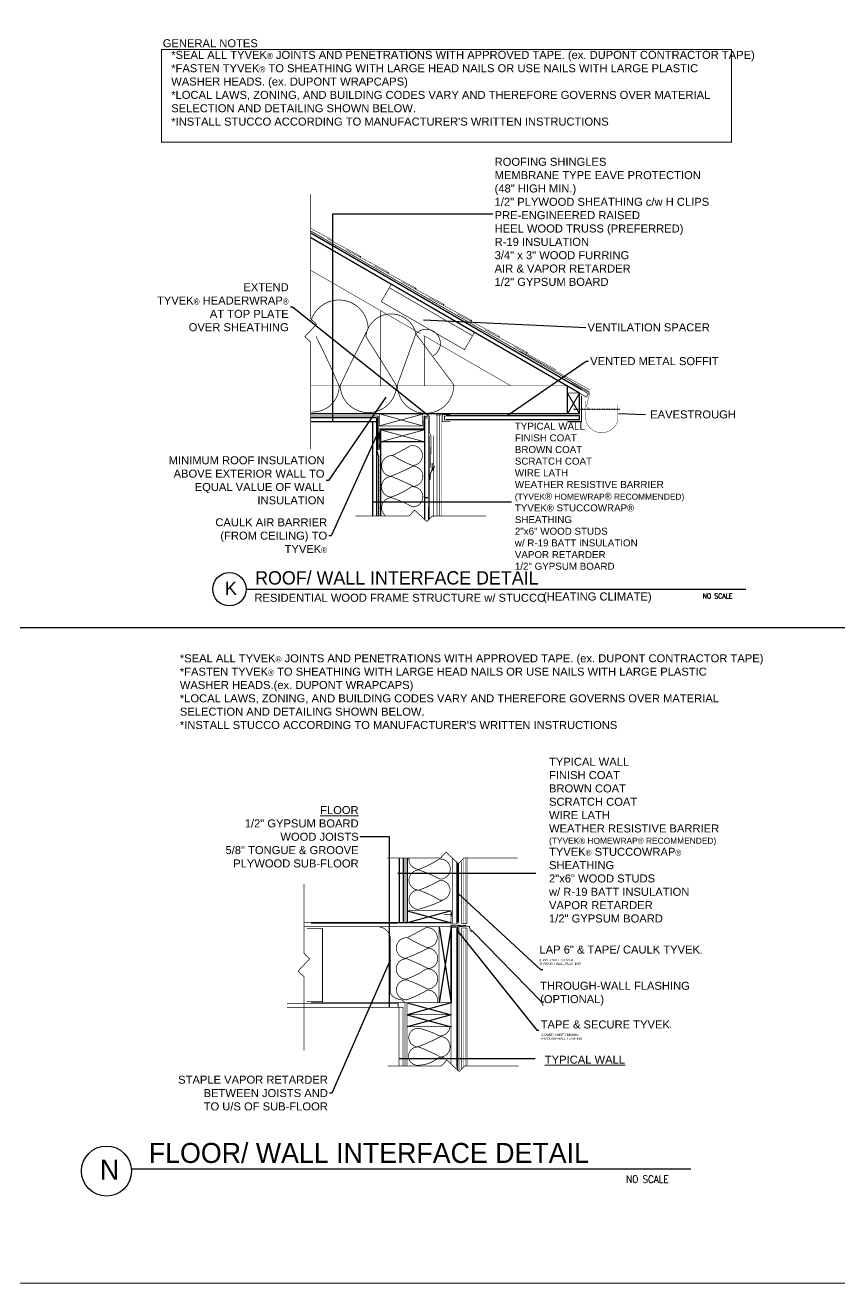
# Model space of a CAD drawing. Header units: inches. Extents: x 26998 to 46838, y -509 to 4343.
# Drawn here: x 38570 to 38936, y 3165 to 3731 of the extents above; entities that cross this region are included whole.
import ezdxf

# ---------------------------------------------------------------- set-up
doc = ezdxf.new("R2010")
doc.units = ezdxf.units.IN
doc.header["$LTSCALE"] = 0.5
doc.header["$MEASUREMENT"] = 0
for name, pattern in [('CENTER', [0.4, 0.25, -0.05, 0.05, -0.05]), ('DASHED', [0.75, 0.5, -0.25]), ('DASHED2', [0.375, 0.25, -0.125])]:
    doc.linetypes.add(name, pattern=pattern)
for name, color, linetype in [('CLADDING', 7, 'Continuous'), ('FASTENING', 1, 'Continuous'), ('FLASHING', 124, 'Continuous'), ('LOWERROOFS', 5, 'Continuous'), ('N', 3, 'Continuous'), ('ROOFING', 7, 'Continuous'), ('SEC', 7, 'Continuous'), ('STRUCTURE', 7, 'Continuous'), ('TITLE', 7, 'Continuous'), ('TYVEK', 5, 'DASHED'), ('VAPOURBARRIER', 114, 'CENTER')]:
    doc.layers.add(name, color=color, linetype=linetype)
for name, color, linetype, lineweight in [('HATCH', 24, 'Continuous', 9), ('INSULATION', 9, 'Continuous', 13), ('M-TEXT', 7, 'Continuous', 30), ('TEXT', 2, 'Continuous', 9)]:
    doc.layers.add(name, color=color, linetype=linetype, lineweight=lineweight)
doc.styles.add('BOLD', font='')
doc.styles.add('DETAILS', font='sanss___.ttf', dxfattribs={"height": 1})
doc.styles.add('notes', font='simplex.shx', dxfattribs={"height": 4.5})
doc.styles.get('BOLD').set_extended_font_data('Futura Lt BT')
doc.dimstyles.new('TYVEKDETAILS', dxfattribs={"dimtxt": 1.5, "dimasz": 1, "dimexe": 0.75, "dimexo": 0.75, "dimgap": 0.75, "dimtad": 0, "dimtih": 1, "dimtoh": 1, "dimdec": 4, "dimzin": 0, "dimdsep": 46, "dimlunit": 4, "dimtxsty": 'DETAILS', "dimcen": 0.0625, "dimadec": 0, "dimazin": 0, "dimtfac": 1, "dimtdec": 4, "dimtofl": 0, "dimtmove": 0, "dimatfit": 3, "dimfxl": 1, "dimfrac": 2, "dimtolj": 1, "dimtzin": 0, "dimarcsym": 0})

# ---------------------------------------------------------------- blocks, each defined once
blk = doc.blocks.new('A$C01500328')
at = {"layer": 'ROOFING', "const_width": 0.08}
blk.add_lwpolyline([(0.05, 6.05), (1.3, 8.22), (11.7, 2.22), (10.45, 0.05), (0.05, 6.05), (1.05, 7.79), (11.45, 1.79)], dxfattribs=at)
blk = doc.blocks.new('A$C327F142D')
at = {"layer": 'INSULATION', "const_width": 0.09}
for points in [[(10.73, 3.5, -0.952471), (3.67, 3.5, -0.008711), (7.18, 10.62, 0.853868), (0.04, 11.63, 0.880138)], [(15.28, 7.23, 1.180587), (13.14, 9.98), (17.89, 3.59, -1.004186), (10.83, 3.59, -0.00062), (13.14, 9.98, 0.847915), (6.89, 9.64, -0.006002), (10.73, 3.5)], [(0.67, 9.66, -0.015971), (3.57, 3.4, -0.420659), (0.08, 0.22)]]:
    blk.add_lwpolyline(points, format="xyb", dxfattribs=at)
at = {"layer": 'STRUCTURE', "linetype": 'DASHED', "const_width": 0.08}
for points in [[(8.76, 3.48), (8.76, 12.89)], [(14.26, 3.48), (14.26, 9.71)]]:
    blk.add_lwpolyline(points, dxfattribs=at)
at = {"layer": 'STRUCTURE', "color": 112}
blk.add_blockref('A$C01500328', (8.77, 7.95), dxfattribs=at)

msp = doc.modelspace()

# ---------------------------------------------------------------- hatches: boundary and pattern name
at = {"layer": 'FASTENING'}
h = msp.add_hatch(dxfattribs=at)
h.set_pattern_fill('HONEY', color=256, scale=3.6, style=0)
h.set_pattern_definition([(0, (38730.38768, 2536.38173), (0.675, 0.38971143), [0.45, -0.9]), (120, (38730.38768, 2536.38173), (-0.675, 0.38971143), [0.45, -0.9]), (60, (38730.38768, 2536.38173), (1e-09, 0.77942286), [-0.9, 0.45])])
h.paths.add_polyline_path([(38729.3126014, 3547.467856, 0.554385407), (38728.7006014, 3547.4322387), (38728.7006014, 3545.4799671, 1.1581960402), (38729.3126014, 3545.4799671)])

# ---------------------------------------------------------------- linework, layer by layer
msp.add_lwpolyline([(38251.6540277, 4291.6919129, 0.5, 0.5, 0), (39746.7132624, 4291.6919129, 0, 0, 0), (39746.7132624, 3165.2426914, 0.5, 0.5, 0), (38251.6540277, 3165.2426914, 0.5, 0.5, 0)], format="xyseb")
for points, const_width in [([(38718.5335368, 3510.3821853), (38742.6647695, 3510.3821853), (38745.1229529, 3513.009543), (38750.6519014, 3507.8366009), (38753.1974858, 3510.3821853), (38777.3287186, 3510.3821853)], 0.216), ([(38732.6809077, 3356.5214888), (38756.8121404, 3356.5214888), (38759.2703238, 3359.1488465), (38764.7992724, 3353.9759043), (38767.3448568, 3356.5214888), (38791.4760895, 3356.5214888)], 0.324), ([(38695.3530031, 3269.9518407), (38695.3530031, 3303.1686369), (38692.7256454, 3305.6268203), (38697.8985875, 3311.1557688), (38695.3530031, 3313.7013532), (38695.3530031, 3344.8435825)], 0.324), ([(38733.0787081, 3262.991254), (38757.2099408, 3262.991254), (38759.6681242, 3265.6186117), (38765.1970728, 3260.4456696), (38767.7426572, 3262.991254), (38791.8738899, 3262.991254)], 0.324)]:
    msp.add_lwpolyline(points, dxfattribs=dict(const_width=const_width))
at = {"layer": 'CLADDING', "linetype": 'DASHED2', "ltscale": 4}
msp.add_line((38837.4848738, 3558.2605234), (38816.7598807, 3558.2605234), dxfattribs=at)
at = {"layer": 'CLADDING'}
for points, const_width in [([(38757.1199897, 3555.7417868), (38754.7361704, 3555.7417868)], 0.324), ([(38755.6091803, 3555.6634326), (38755.6091803, 3510.3038311)], 0.216), ([(38757.1983932, 3555.6634326), (38757.1983932, 3510.3038311)], 0.216), ([(38767.0945964, 3355.7066239), (38767.0945964, 3326.9708409)], 0.216), ([(38768.6838093, 3356.5214888), (38768.6838093, 3326.9708409)], 0.216), ([(38767.0945964, 3324.1810598), (38767.0945964, 3262.3431932)], 0.216), ([(38768.6838093, 3324.9959247), (38768.6838093, 3262.991254)], 0.216)]:
    msp.add_lwpolyline(points, dxfattribs=dict(at, const_width=const_width))
at = {"layer": 'CLADDING', "linetype": 'DASHED2', "const_width": 0.216}
for points in [[(38754.8145739, 3555.6634326), (38754.8145739, 3510.3038311)], [(38766.2999899, 3354.9120174), (38766.2999899, 3326.9708409)], [(38766.2999899, 3324.9959247), (38766.2999899, 3261.5485868)]]:
    msp.add_lwpolyline(points, dxfattribs=at)
at = {"layer": 'CLADDING', "color": 65, "const_width": 0.216}
for points in [[(38756.4037868, 3555.6634326), (38756.4037868, 3510.3038311)], [(38767.8892028, 3356.5012303), (38767.8892028, 3326.9708409)], [(38767.8892028, 3324.9756663), (38767.8892028, 3262.991254)]]:
    msp.add_lwpolyline(points, dxfattribs=at)
at = {"layer": 'FASTENING', "color": 112}
msp.add_line((38753.9618742, 3532.834188), (38753.0618742, 3530.6820628), dxfattribs=at)
at = {"layer": 'FASTENING'}
for points, const_width in [([(38729.0387247, 3547.6196893), (38729.0066014, 3545.1255592)], 0.45), ([(38758.2378682, 3331.2129007), (38761.8378682, 3331.2129007)], 0.216), ([(38761.8378682, 3332.1129007), (38761.8378682, 3330.3129007)], 0.216)]:
    msp.add_lwpolyline(points, dxfattribs=dict(at, const_width=const_width))
at = {"layer": 'FASTENING', "color": 112}
for points, const_width in [([(38753.0552116, 3534.2177033), (38753.0552116, 3531.3746091), (38752.1552116, 3529.222484), (38752.1552116, 3526.6655781)], 0.45), ([(38764.593625, 3329.9948985), (38764.593625, 3326.3948985), (38768.3178555, 3326.2197419)], 0.216), ([(38764.7480003, 3322.1096387), (38764.7480003, 3325.7096387), (38768.4587084, 3325.5434163)], 0.216)]:
    msp.add_lwpolyline(points, dxfattribs=dict(at, const_width=const_width))
at = {"layer": 'FASTENING'}
for centre, radius, start, end in [((38729.0177266, 3547.258887), 0.3614128, 324.675934172, 208.66254826), ((38729.0066014, 3545.4348651), 0.309306, 171.615419434, 8.384580566)]:
    msp.add_arc(centre, radius, start, end, dxfattribs=at)
at = {"layer": 'FLASHING', "const_width": 0.324}
msp.add_lwpolyline([(38761.5459709, 3332.8216766), (38761.5459709, 3326.2047561), (38769.8358495, 3325.8196822), (38769.8358495, 3324.9196822), (38771.1086417, 3323.64689), (38771.1086417, 3323.64689), (38770.7486659, 3323.2869141), (38769.8358495, 3324.1997305)], dxfattribs=at)
at = {"layer": 'HATCH'}
for p, q in [((38819.3126014, 3565.6295246), (38813.9126014, 3556.2963289)), ((38813.9126014, 3565.6295246), (38819.3126014, 3556.2963289)), ((38729.2745635, 3556.2963289), (38748.6245635, 3550.8963289)), ((38748.6245635, 3556.1463289), (38729.2745635, 3550.8963289)), ((38749.5626014, 3549.0963289), (38729.7626014, 3543.6963289)), ((38729.7626014, 3549.0963289), (38749.5626014, 3543.6963289))]:
    msp.add_line(p, q, dxfattribs=at)
at = {"layer": 'INSULATION', "const_width": 0.324}
for points in [[(38735.2280874, 3537.5680091), (38743.4561097, 3541.9960594, -1.1209159109), (38743.9308106, 3533.1399496, -0.0420551156), (38735.2280874, 3537.5680091, 0.9552154189), (38734.2786987, 3528.2374665, 0.0337711395), (38744.5637364, 3532.8236642, -0.9324970452), (38744.5637364, 3523.6512689, 0.0284301182), (38734.9116245, 3528.0793193, 1.0060351359), (38734.7533865, 3518.906924, 0.065917735), (38743.7725726, 3523.4931217, -1.0718631085), (38744.2472735, 3514.4788646, 0.0440941637), (38734.7533865, 3518.5906295, 0.7056374188), (38731.9907245, 3510.5581172, 0.7056374188)], [(38742.5531406, 3356.4114801, 0.4347865445), (38747.0735558, 3351.4538553, 0.065917735), (38756.0927419, 3356.0400529, -1.0718631085), (38756.5674428, 3347.0257958, 0.0440941637), (38747.0735558, 3351.1375608, 1.0070412302), (38747.2317938, 3342.1233128, 0.0403898678), (38756.7256677, 3346.5513632, -0.9805270487), (38756.5674428, 3337.5371151, 0.0543959528), (38746.9153309, 3342.1233128, 0.9672028143), (38746.7570929, 3333.4253502, 0.046019448), (38757.575476, 3337.371425)], [(38741.8984139, 3320.7158866), (38750.1264361, 3325.1439369, -1.1209159109), (38750.601137, 3316.2878271, -0.0420551156), (38741.8984139, 3320.7158866, 0.9552154189), (38740.9490252, 3311.385344, 0.0337711395), (38751.2340628, 3315.9715417, -0.9324970452), (38751.2340628, 3306.7991464, 0.0284301182), (38741.581951, 3311.2271968, 1.0060351359), (38741.423713, 3302.0548015, 0.065917735), (38750.442899, 3306.6409992, -1.0718631085), (38750.9175999, 3297.6267421, 0.0440941637), (38741.423713, 3301.738507, 1.0070412302), (38741.581951, 3292.724259, 0.0403898678), (38751.0758248, 3297.1523094, -0.4759923175), (38755.2838131, 3291.5599151, -0.4759923175)], [(38761.0133861, 3280.3444443, -0.3759096106), (38756.2312014, 3276.5047878, 0.0647584457), (38747.5025525, 3279.85344, 1.0927482269), (38746.5790895, 3271.6023048, 0.0337711395), (38756.8641272, 3276.1885024, -0.9324970452), (38756.8641272, 3267.0161071, 0.0284301182), (38747.2120153, 3271.4441575, 1.1579654355), (38747.0112442, 3263.3185902, 0.1730306344), (38756.0729634, 3266.8579599, -0.2058010144), (38759.5029016, 3265.8568726, -0.2058010144)]]:
    msp.add_lwpolyline(points, format="xyb", dxfattribs=at)
at = {"layer": 'LOWERROOFS', "const_width": 0.18}
msp.add_lwpolyline([(38815.4764036, 3570.4599353), (38823.9154271, 3565.6326739), (38822.4493803, 3559.5785812), (38823.4245089, 3558.7337879)], dxfattribs=at)
at = {"layer": 'LOWERROOFS'}
msp.add_lwpolyline([(38822.0288303, 3562.2131234, 0.18, 0.18, 0), (38822.0288303, 3555.0131234, 0.18, 0.18, 0.4142135624), (38829.2288303, 3547.8131234, 0.18, 0.18, 0.3191460564), (38836.4288303, 3552.9300022, 0.18, 0.18, 0), (38836.4288303, 3560.5114374, 0, 0, 0)], format="xyseb", dxfattribs=at)
at = {"layer": 'M-TEXT'}
msp.add_line((38252.0540277, 3460.2797451), (39336.3396909, 3460.2797451), dxfattribs=at)
at = {"layer": 'ROOFING', "linetype": 'CENTER', "const_width": 0.324}
msp.add_lwpolyline([(38823.7802929, 3566.1677932), (38698.3945031, 3638.5593127)], dxfattribs=at)
at = {"layer": 'SEC', "color": 7}
for centre, radius in [((38661.8164969, 3477.4276113), 7.5), ((38606.508747, 3215.7323515), 11.25)]:
    msp.add_circle(centre, radius, dxfattribs=at)
at = {"layer": 'STRUCTURE'}
for p, q in [((38820.2126014, 3567.1883703), (38698.3945031, 3637.5200822)), ((38819.3126014, 3565.6295246), (38698.3945031, 3635.4416212)), ((38708.2249246, 3633.9221677), (38708.4761244, 3634.3572585)), ((38720.6842952, 3626.7287468), (38720.935495, 3627.1638376)), ((38733.1436657, 3619.5353259), (38733.3948655, 3619.9704167)), ((38745.6030362, 3612.3419049), (38745.854236, 3612.7769957)), ((38758.0624068, 3605.148484), (38758.3136066, 3605.5835748)), ((38770.5217773, 3597.9550631), (38770.7729771, 3598.3901539)), ((38782.9811478, 3590.7616421), (38783.2323476, 3591.1967329)), ((38795.6917182, 3584.003312), (38795.4158647, 3583.5056592)), ((38813.9126014, 3556.2963289), (38813.9126014, 3568.7472161)), ((38819.3126014, 3556.2963289), (38819.3126014, 3565.6295246)), ((38749.1126014, 3556.2963289), (38698.3945031, 3556.2963289)), ((38819.3126014, 3556.2963289), (38749.3376014, 3556.2963289)), ((38727.9626014, 3554.4963289), (38698.3945031, 3554.4963289)), ((38727.9626014, 3552.6963289), (38698.3945031, 3552.6963289)), ((38726.1626014, 3552.6963289), (38726.1626014, 3510.3821853)), ((38727.9626014, 3554.4963289), (38727.9626014, 3510.3821853)), ((38749.5626014, 3555.3963289), (38749.5626014, 3508.8557614)), ((38819.3126014, 3555.3963289), (38759.3030377, 3555.3963289)), ((38819.3126014, 3553.5963289), (38759.3030377, 3553.5963289)), ((38820.2126014, 3552.6963289), (38813.9126014, 3552.6963289)), ((38819.3126014, 3553.5963289), (38819.3126014, 3555.3963289)), ((38749.5626014, 3549.0963289), (38729.7626014, 3549.0963289)), ((38729.7626014, 3549.0963289), (38729.7626014, 3510.3821853)), ((38749.5626014, 3543.6963289), (38729.7626014, 3543.6963289)), ((38749.5626014, 3518.7454837), (38751.3626014, 3518.7454837)), ((38751.3626014, 3514.3467034), (38751.3626014, 3508.5473009)), ((38738.1499723, 3356.5214888), (38738.1499723, 3327.4216766)), ((38739.9499723, 3356.5214888), (38739.9499723, 3327.4216766)), ((38741.7499723, 3356.5214888), (38741.7499723, 3327.4216766)), ((38761.5499723, 3332.8216766), (38741.7499723, 3327.4216766)), ((38741.7499723, 3332.8216766), (38761.5499723, 3327.4216766)), ((38698.587396, 3327.4216766), (38737.3584279, 3327.4216766)), ((38761.5499723, 3327.4216766), (38698.587396, 3327.4216766)), ((38741.7499723, 3327.4216766), (38739.9499723, 3327.4216766)), ((38761.5499723, 3327.4216766), (38743.5499723, 3327.4216766)), ((38761.5499723, 3325.6216766), (38756.1499723, 3291.4216766)), ((38756.1499723, 3325.6216766), (38761.5499723, 3291.4216766)), ((38761.5499723, 3325.6216766), (38763.9145768, 3325.6216766)), ((38761.5499723, 3291.4216766), (38761.5499723, 3325.6216766)), ((38761.5499723, 3324.8761821), (38761.5499723, 3291.8814104)), ((38761.5499723, 3291.4216766), (38741.7300801, 3286.0216766)), ((38741.7300801, 3291.4216766), (38761.5499723, 3286.0216766)), ((38761.5499723, 3286.0216766), (38741.7300801, 3280.6216766)), ((38741.7300801, 3286.0216766), (38761.5499723, 3280.6216766))]:
    msp.add_line(p, q, dxfattribs=at)
for points, const_width in [([(38698.3945031, 3655.2131439), (38698.3945031, 3599.0908693), (38701.0218608, 3596.6326859), (38695.7671454, 3591.0163364), (38698.3945031, 3588.558153), (38698.3945031, 3540.4614123)], 0.324), ([(38698.3945031, 3635.4416212), (38822.4302929, 3563.8295246), (38823.3302929, 3565.3883703), (38698.3945031, 3637.5200822)], 0.324), ([(38708.4761244, 3634.3572585), (38698.3945031, 3639.7177517)], 0.216), ([(38720.935495, 3627.1638376), (38705.6972629, 3635.2661493)], 0.216), ([(38733.3948655, 3619.9704167), (38714.3231975, 3630.1110024)], 0.216), ([(38745.854236, 3612.7769957), (38726.782568, 3622.9175815)], 0.216), ([(38758.3136066, 3605.5835748), (38739.2419386, 3615.7241606)], 0.216), ([(38770.7729771, 3598.3901539), (38751.7013091, 3608.5307396)], 0.216), ([(38783.2323476, 3591.1967329), (38764.1606796, 3601.3373187)], 0.216), ([(38795.6917182, 3584.003312), (38776.6200502, 3594.1438978)], 0.216), ([(38808.7362419, 3576.1220535), (38789.8444563, 3586.5939413)], 0.216), ([(38824.2302929, 3566.9472161), (38792.7439834, 3584.4003624)], 0.216), ([(38748.6245635, 3556.2963289), (38813.9126014, 3556.2963289), (38813.9126014, 3568.7472161)], 0.324), ([(38813.9126014, 3568.8963289), (38749.3376014, 3568.8963289)], 0.225), ([(38819.3126014, 3565.6295246), (38813.9126014, 3565.6295246), (38813.9126014, 3556.2963289), (38819.3126014, 3556.2963289), (38819.3126014, 3565.6295246)], 0.324), ([(38820.2126014, 3564.2905143), (38820.2126014, 3552.6963289), (38813.9126014, 3552.6963289)], 0.324), ([(38729.2745635, 3556.2963289), (38698.3945031, 3556.2963289)], 0.324), ([(38729.2745635, 3556.2963289), (38729.2745635, 3550.8963289), (38748.6245635, 3550.8963289), (38748.6245635, 3556.2963289), (38729.2745635, 3556.2963289)], 0.324), ([(38761.2429698, 3555.8960015), (38757.6429698, 3555.8960015), (38757.6429698, 3552.7460015), (38761.2429698, 3552.7460015)], 0.324), ([(38758.5754878, 3553.5963289), (38758.5754878, 3555.3963289), (38819.3126014, 3555.3963289), (38819.3126014, 3553.5963289), (38758.5754878, 3553.5963289)], 0.324), ([(38698.3945031, 3552.6963289), (38727.9626014, 3552.6963289), (38727.9626014, 3554.4963289), (38698.3945031, 3554.4963289)], 0.324), ([(38726.1626014, 3510.3821853), (38726.1626014, 3552.6963289), (38727.9626014, 3552.6963289), (38727.9626014, 3510.3821853)], 0.324), ([(38749.5626014, 3508.8557614), (38749.6137662, 3554.358749), (38751.3422065, 3554.4410043), (38751.3626014, 3508.5473009)], 0.324), ([(38729.7626014, 3549.0963289), (38729.7626014, 3543.6963289), (38749.5626014, 3543.6963289), (38749.5626014, 3549.0963289), (38729.7626014, 3549.0963289)], 0.324), ([(38729.7626014, 3543.6963289), (38729.7626014, 3510.3821853)], 0.324), ([(38718.5335368, 3510.3821853), (38742.6647695, 3510.3821853), (38745.1229529, 3513.009543), (38750.6519014, 3507.8366009), (38753.1974858, 3510.3821853), (38777.3287186, 3510.3821853)], 0.324), ([(38738.1499723, 3356.5214888), (38738.1499723, 3327.4216766), (38739.9499723, 3327.4216766), (38739.9499723, 3356.5214888)], 0.324), ([(38741.7499723, 3356.5214888), (38741.7499723, 3327.4216766)], 0.288), ([(38762.1145768, 3356.4877336), (38762.1145768, 3326.8959278)], 0.324), ([(38763.9145768, 3354.8036348), (38763.9145768, 3326.8959278)], 0.324), ([(38761.5499723, 3332.8216766), (38741.7499723, 3332.8216766)], 0.324), ([(38695.3530031, 3327.4216766), (38761.5499723, 3327.4216766), (38761.5499723, 3325.3703946)], 0.324), ([(38695.3530031, 3325.6216766), (38761.5499723, 3325.6216766)], 0.324), ([(38696.7499723, 3324.8761821), (38703.6834205, 3324.8505927), (38703.6834205, 3291.8814104), (38696.7499723, 3291.8814104)], 0.324), ([(38698.587396, 3327.4216766), (38761.5499723, 3327.4216766), (38761.5499723, 3325.3703946)], 0.324), ([(38703.6834205, 3324.8505927), (38703.6834205, 3291.7990442)], 0.45), ([(38756.1499723, 3325.6216766), (38756.1499723, 3291.4216766)], 0.324), ([(38761.5499723, 3325.6216766), (38761.5499723, 3290.993438)], 0.324), ([(38761.5499723, 3325.6216766), (38761.5499723, 3290.993438)], 0.324), ([(38762.1145768, 3326.8959278), (38763.9145768, 3326.8959278)], 0.324), ([(38763.9145768, 3325.6216766), (38763.9145768, 3262.1738361)], 0.324), ([(38768.6838093, 3326.9708409), (38766.2999899, 3326.9708409)], 0.324), ([(38768.6838093, 3324.9959247), (38766.2999899, 3324.9959247)], 0.324), ([(38687.7381924, 3291.1548129), (38737.7351617, 3291.1548129), (38737.7351617, 3289.3548129), (38687.7381924, 3289.3548129)], 0.324), ([(38761.5499723, 3291.4216766), (38698.587396, 3291.4216766)], 0.324), ([(38738.1300801, 3262.991254), (38738.1300801, 3289.3548129), (38739.9300801, 3289.3548129), (38739.9300801, 3262.991254)], 0.288), ([(38741.7300801, 3262.991254), (38741.7300801, 3291.4216766)], 0.288), ([(38761.5499723, 3291.4216766), (38761.5499723, 3263.8579349)], 0.36), ([(38761.5499723, 3286.0216766), (38741.7300801, 3286.0216766)], 0.324), ([(38761.5499723, 3280.6216766), (38741.7300801, 3280.6216766)], 0.324)]:
    msp.add_lwpolyline(points, dxfattribs=dict(at, const_width=const_width))
at = {"layer": 'STRUCTURE', "linetype": 'DASHED2', "const_width": 0.225}
for points in [[(38747.7626014, 3592.3897096), (38698.3945031, 3620.8923945)], [(38788.4543303, 3568.8963289), (38749.1126014, 3591.6102867)], [(38749.3376014, 3568.8963289), (38698.3945031, 3568.8963289)]]:
    msp.add_lwpolyline(points, dxfattribs=at)
at = {"layer": 'TITLE'}
for p, q in [((38669.3510144, 3477.4756285), (38894.0887577, 3477.4756285)), ((38617.8573818, 3216.7172421), (38869.3477706, 3216.7172421))]:
    msp.add_line(p, q, dxfattribs=at)
at = {"layer": 'TITLE', "const_width": 0.45}
msp.add_lwpolyline([(38631.2977953, 3720.196495), (38887.6442445, 3720.196495), (38887.6442445, 3678.5578904), (38631.2977953, 3678.5578904)], close=True, dxfattribs=at)
at = {"layer": 'TYVEK', "const_width": 0.324}
for points in [[(38729.3126014, 3540.0963289), (38729.4793453, 3549.6196673), (38749.150132, 3549.5676601), (38749.3703544, 3555.1740336), (38751.7173076, 3555.1740336), (38751.7173076, 3548.0449782), (38752.4821406, 3546.4772821), (38752.3814002, 3532.0772821)], [(38751.812881, 3546.4772821), (38751.812881, 3509.4473009)]]:
    msp.add_lwpolyline(points, dxfattribs=at)
at = {"layer": 'TYVEK', "color": 4, "const_width": 0.324}
for points in [[(38753.6702967, 3546.4772821), (38753.6702967, 3509.8475942)], [(38764.884201, 3354.31279), (38764.884201, 3338.23139), (38764.884201, 3327.4216766)], [(38765.1654021, 3325.7316767), (38765.1654021, 3284.8865564), (38765.1654021, 3261.1547415)]]:
    msp.add_lwpolyline(points, dxfattribs=at)
at = {"layer": 'TYVEK', "color": 5, "const_width": 0.324}
for points in [[(38764.4392019, 3354.31279), (38764.4392019, 3338.23139), (38764.4392019, 3327.4216766)], [(38764.4392019, 3325.7316767), (38764.4392019, 3284.8865564), (38764.4392019, 3261.1547415)]]:
    msp.add_lwpolyline(points, dxfattribs=at)
at = {"layer": 'VAPOURBARRIER', "linetype": 'CENTER'}
for p, q in [((38728.1876014, 3554.4963289), (38728.1876014, 3540.0963289)), ((38728.8626014, 3537.5087795), (38728.1876014, 3540.0963289)), ((38728.8626014, 3537.5087795), (38728.8626014, 3510.3821853))]:
    msp.add_line(p, q, dxfattribs=at)
at = {"layer": 'VAPOURBARRIER'}
msp.add_line((38728.7006014, 3540.0963289), (38728.7006014, 3555.3963289), dxfattribs=at)
for points, const_width in [([(38728.7006014, 3555.3963289), (38698.3945031, 3555.3963289)], 0.324), ([(38728.7006014, 3540.0963289), (38728.7006014, 3555.3963289)], 0.45), ([(38728.8626014, 3510.3821853), (38728.8626014, 3537.5087795), (38728.1876014, 3540.0963289), (38728.1876014, 3549.14788)], 0.324)]:
    msp.add_lwpolyline(points, dxfattribs=dict(at, const_width=const_width))
at = {"layer": 'VAPOURBARRIER', "linetype": 'CENTER', "const_width": 0.324}
msp.add_lwpolyline([(38740.8499723, 3356.5214888), (38740.8499723, 3327.4216766)], dxfattribs=at)
at = {"layer": 'VAPOURBARRIER', "linetype": 'CENTER'}
msp.add_lwpolyline([(38728.4514877, 3325.6216766, 0.324, 0.324, -0.3666024806), (38734.2076742, 3320.7459237, 0.324, 0.324, 0), (38734.2076742, 3295.7309771, 0.324, 0.324, 0.2208211702), (38737.9816874, 3292.9779121, 0.324, 0.324, -0.2872718223), (38740.8300801, 3291.1548129, 0.324, 0.324, 0), (38740.8300801, 3262.991254, 0, 0, 0)], format="xyseb", dxfattribs=at)

# ---------------------------------------------------------------- block references
at = {"layer": 'TEXT', "xscale": 3.6, "yscale": 3.6, "zscale": 3.6}
msp.add_blockref('A$C327F142D', (38698.3945031, 3556.3778645), dxfattribs=at)

# ---------------------------------------------------------------- texts
at = {"layer": 'N', "color": 7, "style": 'notes', "width": 0.85}
for height, p in [(2.25, (38874.7477743, 3473.2400446)), (3.375, (38840.3362955, 3210.3638663))]:
    msp.add_text('NO SCALE', height=height, dxfattribs=at).set_placement(p)
at = {"layer": 'STRUCTURE', "char_height": 3.6, "attachment_point": 4, "style": 'DETAILS'}
for s, insert in [('EAVESTROUGH', (38851.1146307, 3556.0218968)), ('TAPE & SECURE TYVEK\\fSymbol|b0|i0|c2|p18;\\H0.75;â\\P \\fSansSerif|b0|i0|c2|p2;\\H1;(LOWER SHEET) BEHIND \\PTHROUGH-WALL FLASHING', (38801.8384232, 3279.1133318))]:
    msp.add_mtext(s, dxfattribs=dict(at, insert=insert))
at = {"layer": 'TEXT', "char_height": 3.6, "width": 249.3, "attachment_point": 1, "style": 'DETAILS'}
for s, insert in [("*SEAL ALL TYVEK{\\fSymbol|b0|i0|c2|p18;\\H0.75x;â} JOINTS AND PENETRATIONS WITH APPROVED TAPE. (ex. DUPONT CONTRACTOR TAPE)\\P*{\\fSansSerif|b0|i0|c2|p0;FASTEN TYVEK\\fSymbol|b0|i0|c2|p16;\\H0.75x;â\\fSansSerif|b0|i0|c2|p0;\\H1.333x; TO SHEATHING WITH LARGE HEAD NAILS OR USE NAILS WITH LARGE PLASTIC WASHER HEADS.} (ex. DUPONT WRAPCAPS)\\P*LOCAL LAWS, ZONING, AND BUILDING CODES VARY AND THEREFORE GOVERNS OVER MATERIAL SELECTION AND DETAILING SHOWN BELOW.\\P*INSTALL STUCCO ACCORDING TO MANUFACTURER'S WRITTEN INSTRUCTIONS", (38635.6497983, 3719.5754971)), ("*SEAL ALL TYVEK{\\fSymbol|b0|i0|c2|p18;\\H0.75x;â} JOINTS AND PENETRATIONS WITH APPROVED TAPE. (ex. DUPONT CONTRACTOR TAPE)\\P*{\\fSansSerif|b0|i0|c2|p0;FASTEN TYVEK\\fSymbol|b0|i0|c2|p16;\\H0.75x;â\\fSansSerif|b0|i0|c2|p0;\\H1.333x; TO SHEATHING WITH LARGE HEAD NAILS OR USE NAILS WITH LARGE PLASTIC WASHER HEADS.}(ex. DUPONT WRAPCAPS)\\P*LOCAL LAWS, ZONING, AND BUILDING CODES VARY AND THEREFORE GOVERNS OVER MATERIAL SELECTION AND DETAILING SHOWN BELOW.\\P*INSTALL STUCCO ACCORDING TO MANUFACTURER'S WRITTEN INSTRUCTIONS", (38639.5329995, 3448.1560748))]:
    msp.add_mtext(s, dxfattribs=dict(at, insert=insert))
at = {"layer": 'TEXT', "style": 'DETAILS'}
for s, insert, char_height, attachment_point in [('ROOFING SHINGLES \\PMEMBRANE TYPE EAVE PROTECTION \\P(48" HIGH MIN.)\\P1/2" PLYWOOD SHEATHING c/w H CLIPS\\PPRE-ENGINEERED RAISED \\PHEEL WOOD TRUSS (PREFERRED) \\PR-19 INSULATION\\P3/4" x 3" WOOD FURRING\\PAIR & VAPOR RETARDER\\P1/2" GYPSUM BOARD', (38781.1337917, 3642.658014), 3.6, 4), ('EXTEND\\P TYVEK{\\fSymbol|b0|i0|c2|p18;\\H0.75x;â} HEADERWRAP{\\fSymbol|b0|i0|c2|p18;\\H0.75x;â} \\PAT TOP PLATE \\POVER SHEATHING', (38688.498317, 3604.2635568), 3.6, 6), ('VENTILATION SPACER', (38822.9020475, 3595.2064452), 3.6, 4), ('\\A1;VENTED METAL SOFFIT', (38824.102998, 3580.0036976), 3.6, 4), ('TYPICAL WALL\\PFINISH COAT\\PBROWN COAT\\PSCRATCH COAT\\PWIRE LATH\\PWEATHER RESISTIVE BARRIER\\P{\\fArial|b0|i0|c0|p34;\\H0.8571x;(TYVEK\\fSymbol|b0|i0|c2|p18;\\H1.167x;â\\fArial|b0|i0|c0|p34;\\H0.8571x; HOMEWRAP\\fSymbol|b0|i0|c2|p18;\\H1.167x;â\\fArial|b0|i0|c0|p34;\\H0.8571x; RECOMMENDED)\\P}TYVEK{\\fSymbol|b0|i0|c2|p18;â} STUCCOWRAP{\\fSymbol|b0|i0|c2|p18;â\\P}SHEATHING\\P2"x6" WOOD STUDS \\Pw/ R-19 BATT INSULATION\\PVAPOR RETARDER\\P1/2" GYPSUM BOARD', (38790.2283194, 3519.2399106), 3.15, 4), ('MINIMUM ROOF INSULATION\\P ABOVE EXTERIOR WALL TO \\PEQUAL VALUE OF WALL \\PINSULATION', (38704.6157533, 3526.3984634), 3.6, 6), ('CAULK AIR BARRIER\\P (FROM CEILING) TO \\PTYVEK{\\fSymbol|b0|i0|c2|p18;\\H0.75x;â}', (38705.7935585, 3501.5118972), 3.6, 6), ('TYPICAL WALL\\PFINISH COAT\\PBROWN COAT\\PSCRATCH COAT\\PWIRE LATH\\PWEATHER RESISTIVE BARRIER\\P{\\fArial|b0|i0|c0|p34;\\H0.75x;(TYVEK\\fSymbol|b0|i0|c2|p18;â \\fArial|b0|i0|c0|p34;HOMEWRAP\\fSymbol|b0|i0|c2|p18;â\\fArial|b0|i0|c0|p34; RECOMMENDED)\\P}TYVEK{\\fSymbol|b0|i0|c2|p18;\\H0.75x;â} STUCCOWRAP{\\fSymbol|b0|i0|c2|p18;\\H0.75x;â\\P}SHEATHING\\P2"x6" WOOD STUDS \\Pw/ R-19 BATT INSULATION\\PVAPOR RETARDER\\P1/2" GYPSUM BOARD', (38805.6024159, 3364.5531805), 3.5991, 4), ('\\L FLOOR\\P\\l1/2" GYPSUM BOARD\\PWOOD JOISTS\\P5/8" TONGUE & GROOVE \\PPLYWOOD SUB-FLOOR', (38719.9581705, 3366.0598771), 3.6, 6), ('\\fSansSerif|b0|i0|c2|p0;LAP 6" & TAPE/ CAULK TYVEK\\fSymbol|b0|i0|c2|p16;\\H0.75;â\\fSansSerif|b0|i0|c2|p0;\\H1; \\P(UPPER SHEET) OVER \\PTHROUGH-WALL FLASHING', (38801.3020914, 3312.7984281), 3.6, 4), ('THROUGH-WALL FLASHING\\P(OPTIONAL)', (38801.6096007, 3295.5130504), 3.6, 4), ('\\LTYPICAL WALL', (38803.7338999, 3265.809037), 3.6, 4), ('STAPLE VAPOR RETARDER\\PBETWEEN JOISTS AND  \\PTO U/S OF SUB-FLOOR', (38706.1122556, 3250.7767783), 3.6, 6)]:
    msp.add_mtext(s, dxfattribs=dict(at, insert=insert, char_height=char_height, attachment_point=attachment_point))
at = {"layer": 'TITLE'}
for s, insert, char_height, width, attachment_point, style in [('GENERAL NOTES', (38631.8555136, 3724.8081883), 3.6, 69.3, 1, 'DETAILS'), ('ROOF/ WALL INTERFACE DETAIL', (38673.3906528, 3482.5009793), 6, 195.976326961, 4, 'BOLD'), ('(HEATING CLIMATE)', (38802.8826671, 3473.6127538), 3.6, 53.097864013, 4, 'DETAILS'), ('RESIDENTIAL WOOD FRAME STRUCTURE w/ STUCCO', (38673.0932309, 3473.5593022), 3.6, 195.975, 4, 'DETAILS'), ('FLOOR/ WALL INTERFACE DETAIL', (38625.5767134, 3223.7994542), 9, 293.9625, 4, 'BOLD')]:
    msp.add_mtext(s, dxfattribs=dict(at, insert=insert, char_height=char_height, width=width, attachment_point=attachment_point, style=style))
at = {"layer": 'TITLE', "attachment_point": 1, "style": 'BOLD'}
for s, insert, char_height in [('K', (38659.8492329, 3480.8480441), 6), ('N', (38603.5578511, 3220.8630007), 9)]:
    msp.add_mtext(s, dxfattribs=dict(at, insert=insert, char_height=char_height))

# ---------------------------------------------------------------- leaders
at = {"layer": 'STRUCTURE'}
msp.add_leader([(38836.8841588, 3556.4596029), (38848.9616977, 3556.0218968)], dimstyle='TYVEKDETAILS', dxfattribs=at)
at = {"layer": 'STRUCTURE', "annotation_type": 0, "has_hookline": 1, "hookline_direction": 0, "text_width": 57.7986141}
msp.add_leader([(38764.338528, 3323.9096387), (38800.0884232, 3279.1133318), (38801.0884232, 3279.1133318)], dimstyle='TYVEKDETAILS', dxfattribs=at)
at = {"layer": 'TEXT', "annotation_type": 0, "has_hookline": 1}
for points, hookline_direction, text_width in [([(38708.2983785, 3552.6963327), (38708.2983785, 3646.3428533), (38780.3837917, 3646.3428533)], 0, 94.0444444), ([(38751.3626014, 3555.3963327), (38690.248317, 3604.2635568), (38689.248317, 3604.2635568)], 1, 60.4355506), ([(38749.1126014, 3598.6516007), (38822.1520475, 3595.2064452)], 0, 53.6987654), ([(38786.6558389, 3555.3963289), (38822.352998, 3580.0036976), (38823.352998, 3580.0036976)], 0, 56.562963), ([(38732.1417138, 3563.8862167), (38706.3657533, 3526.3984634), (38705.3657533, 3526.3984634)], 1, 68.1185185), ([(38727.9698675, 3546.3695766), (38707.5435585, 3501.5118972), (38706.5435585, 3501.5118972)], 1, 48.9432099), ([(38733.912418, 3289.6216766), (38733.912418, 3366.0598771), (38720.7081705, 3366.0598771)], 1, 58.3901235), ([(38764.940779, 3340.3848238), (38801.8207727, 3306.410583), (38802.8207727, 3306.410583)], 0, 71.3442931), ([(38771.1086417, 3323.64689), (38802.2386705, 3291.7932178), (38803.2386705, 3291.7932178)], 0, 65.6839506), ([(38734.2076742, 3310.5661036), (38707.8622556, 3250.7767783), (38706.8622556, 3250.7767783)], 1, 65.6839506)]:
    msp.add_leader(points, dimstyle='TYVEKDETAILS', dxfattribs=dict(at, hookline_direction=hookline_direction, text_width=text_width))
at = {"layer": 'TEXT'}
for points in [[(38708.2983785, 3635.8669035), (38708.2983785, 3646.3428533), (38778.4337917, 3646.3428533)], [(38726.1626014, 3516.7333521), (38788.7139654, 3516.7333521)], [(38756.4494974, 3516.7333521), (38786.0139654, 3516.7333521)], [(38733.912418, 3327.8407769), (38733.912418, 3366.0598771), (38722.6581705, 3366.0598771)], [(38737.5928564, 3349.7708309), (38799.6862626, 3349.7708309)], [(38768.1266933, 3349.7708309), (38799.6862626, 3349.7708309)], [(38738.1300801, 3266.28679), (38799.3159422, 3266.28679)], [(38768.7230112, 3266.28679), (38799.3159422, 3266.28679)]]:
    msp.add_leader(points, dimstyle='TYVEKDETAILS', dxfattribs=at)

doc.saveas('drawing.dxf')
